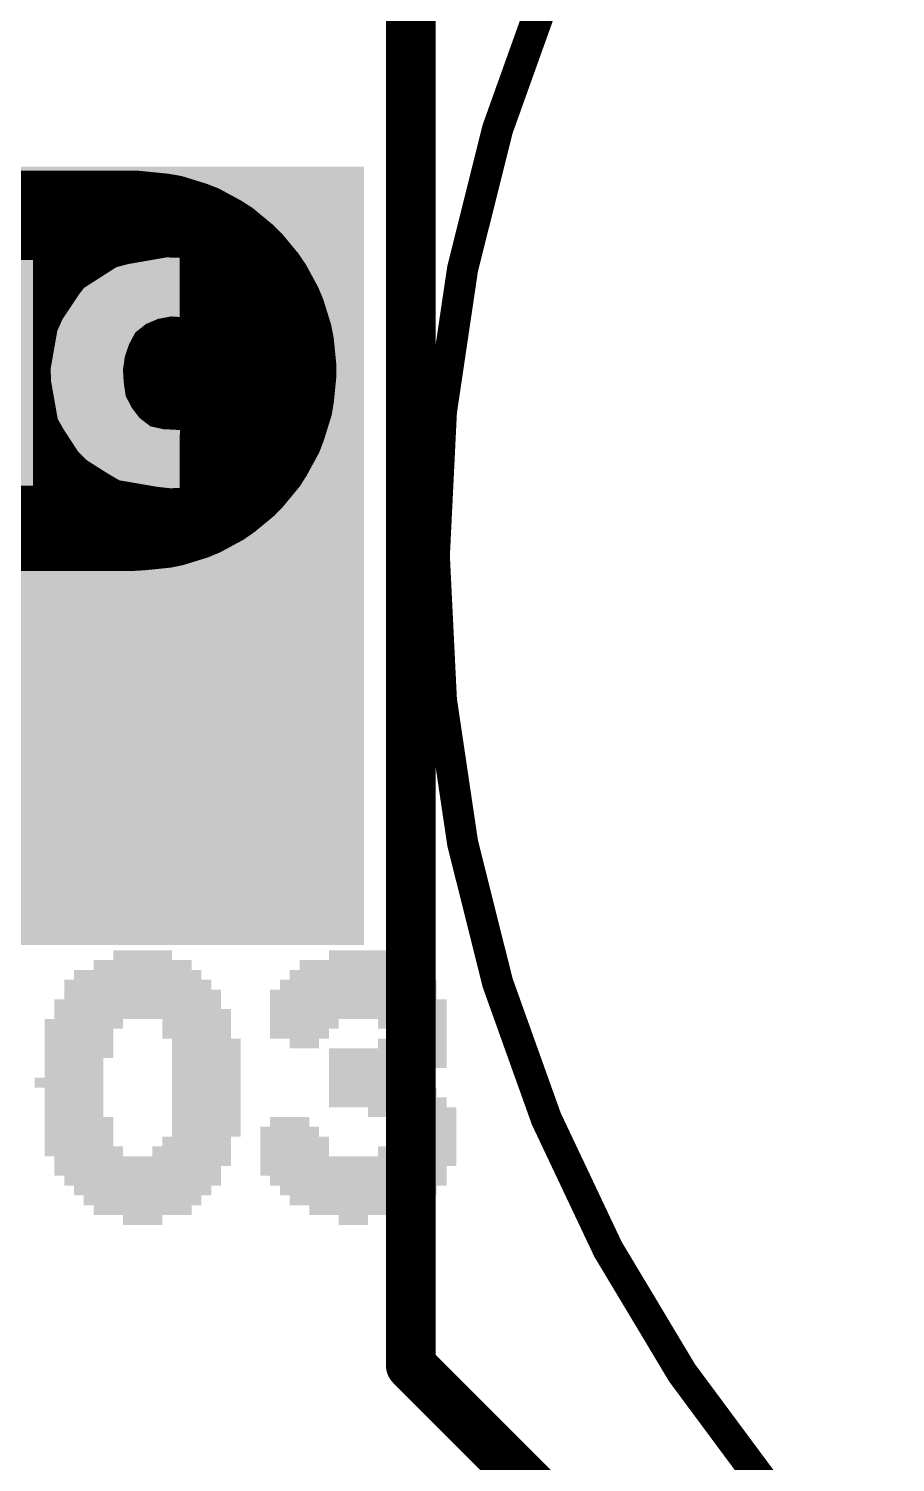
# Model space of a CAD drawing. Extents: x -31.8 to 54.9, y -9.4 to 30.
# Drawn here: x 5.05 to 8.58, y 16.24 to 22.09 of the extents above; entities that cross this region are included whole.
import ezdxf

# ---------------------------------------------------------------- set-up
doc = ezdxf.new("R2010")
doc.units = 0
for name, color, linetype in [('16', 132, 'CONTINUOUS'), ('21', 253, 'CONTINUOUS'), ('22', 253, 'CONTINUOUS'), ('40', 132, 'CONTINUOUS'), ('52', 253, 'CONTINUOUS')]:
    doc.layers.add(name, color=color, linetype=linetype)

# ---------------------------------------------------------------- blocks, each defined once
blk = doc.blocks.new('RECT')
blk.add_solid([(-0.5, -0.5), (0.5, -0.5), (-0.5, 0.5), (0.5, 0.5)])

msp = doc.modelspace()

# ---------------------------------------------------------------- linework, layer by layer
at = {"layer": '21', "const_width": 0.0127}
for points in [[(1.8629, 21.463), (5.73, 21.463)], [(1.9039, 21.4757), (5.6891, 21.4757)], [(1.947, 21.4884), (5.6331, 21.4884)], [(2.073, 21.5011), (5.5199, 21.5011)], [(5.486, 21.5045), (2.1544, 21.5045)], [(5.5101, 21.5021), (5.486, 21.5045)], [(5.6153, 21.4915), (5.5101, 21.5021)], [(5.6672, 21.4825), (5.6153, 21.4915)], [(5.7682, 21.4512), (5.6672, 21.4825)], [(1.7157, 21.3995), (5.8776, 21.3995)], [(1.7391, 21.4122), (5.8542, 21.4122)], [(1.7625, 21.4249), (5.8308, 21.4249)], [(1.7858, 21.4376), (5.8033, 21.4376)], [(1.822, 21.4503), (5.7704, 21.4503)], [(5.8173, 21.4322), (5.7682, 21.4512)], [(5.9103, 21.3818), (5.8173, 21.4322)], [(1.6329, 21.3487), (5.9602, 21.3487)], [(1.6481, 21.3614), (5.942, 21.3614)], [(1.669, 21.3741), (5.9222, 21.3741)], [(1.6924, 21.3868), (5.901, 21.3868)], [(5.9546, 21.3533), (5.9103, 21.3818)], [(6.0362, 21.286), (5.9546, 21.3533)], [(1.5568, 21.2852), (6.037, 21.2852)], [(1.572, 21.2979), (6.0218, 21.2979)], [(1.5872, 21.3106), (6.0064, 21.3106)], [(1.6025, 21.3233), (5.991, 21.3233)], [(1.6177, 21.336), (5.9756, 21.336)], [(6.0738, 21.2492), (6.0362, 21.286)], [(1.5073, 21.2344), (6.0861, 21.2344)], [(1.5176, 21.2471), (6.0756, 21.2471)], [(1.5279, 21.2598), (6.063, 21.2598)], [(1.5415, 21.2725), (6.05, 21.2725)], [(6.1411, 21.1677), (6.0738, 21.2492)], [(1.4558, 21.1709), (6.1385, 21.1709)], [(1.4661, 21.1836), (6.128, 21.1836)], [(1.4764, 21.1963), (6.1175, 21.1963)], [(1.4867, 21.209), (6.107, 21.209)], [(1.497, 21.2217), (6.0966, 21.2217)], [(6.1706, 21.1241), (6.1411, 21.1677)], [(2.1358, 21.1582), (5.5784, 21.1582)], [(4.7766, 21.1531), (5.0664, 21.1531)], [(5.0664, 21.1531), (5.0853, 21.1367)], [(5.2431, 21.0056), (5.0693, 21.1515)], [(5.0693, 21.1515), (5.0693, 20.2295)], [(5.0693, 21.1455), (5.0751, 21.1455)], [(5.0693, 21.1328), (5.0899, 21.1328)], [(5.0693, 21.1201), (5.1051, 21.1201)], [(5.0693, 21.1074), (5.1204, 21.1074)], [(5.0765, 21.1455), (5.5055, 21.1455)], [(5.0853, 21.1367), (5.2423, 21.0056)], [(5.0916, 21.1328), (5.4389, 21.1328)], [(5.1067, 21.1201), (5.3965, 21.1201)], [(5.1219, 21.1074), (5.3766, 21.1074)], [(5.2665, 21.037), (5.4001, 21.1225)], [(5.4001, 21.1225), (5.4505, 21.1359)], [(5.4505, 21.1359), (5.6068, 21.1631)], [(5.6068, 21.1631), (5.6672, 21.161)], [(5.6672, 21.161), (5.668, 21.1158)], [(5.6673, 21.1582), (6.1475, 21.1582)], [(5.6675, 21.1455), (6.1561, 21.1455)], [(5.6677, 21.1328), (6.1647, 21.1328)], [(5.6679, 21.1201), (6.1727, 21.1201)], [(5.668, 21.1158), (5.668, 20.907)], [(5.668, 21.1074), (6.1796, 21.1074)], [(6.221, 21.0311), (6.1706, 21.1241)], [(5.0693, 21.0947), (5.1356, 21.0947)], [(5.0693, 21.082), (5.1508, 21.082)], [(5.0693, 21.0693), (5.166, 21.0693)], [(5.0693, 21.0566), (5.1812, 21.0566)], [(5.137, 21.0947), (5.3567, 21.0947)], [(5.1521, 21.082), (5.3369, 21.082)], [(5.1672, 21.0693), (5.317, 21.0693)], [(5.1823, 21.0566), (5.2972, 21.0566)], [(5.668, 21.0947), (6.1865, 21.0947)], [(5.668, 21.082), (6.1934, 21.082)], [(5.668, 21.0693), (6.2003, 21.0693)], [(5.668, 21.0566), (6.2072, 21.0566)], [(5.0693, 21.0439), (5.1964, 21.0439)], [(5.0693, 21.0312), (5.2116, 21.0312)], [(5.0693, 21.0185), (5.2268, 21.0185)], [(5.0693, 21.0058), (5.2421, 21.0058)], [(5.0693, 20.9931), (5.2348, 20.9931)], [(5.1772, 20.9069), (5.2431, 21.0056)], [(5.1974, 21.0439), (5.2773, 21.0439)], [(5.2126, 21.0312), (5.262, 21.0312)], [(5.2277, 21.0185), (5.2522, 21.0185)], [(5.2423, 21.0056), (5.2665, 21.037)], [(5.2424, 21.0058), (5.2428, 21.0058)], [(5.668, 21.0439), (6.2141, 21.0439)], [(5.668, 21.0312), (6.221, 21.0312)], [(5.668, 21.0185), (6.2263, 21.0185)], [(5.668, 21.0058), (6.2315, 21.0058)], [(5.668, 20.9931), (6.2368, 20.9931)], [(6.2412, 20.9825), (6.221, 21.0311)], [(5.0693, 20.9804), (5.2263, 20.9804)], [(5.0693, 20.9677), (5.2178, 20.9677)], [(5.0693, 20.955), (5.2093, 20.955)], [(5.0693, 20.9423), (5.2008, 20.9423)], [(5.668, 20.9804), (6.2418, 20.9804)], [(5.668, 20.9677), (6.2457, 20.9677)], [(5.668, 20.955), (6.2497, 20.955)], [(5.668, 20.9423), (6.2536, 20.9423)], [(6.2725, 20.8815), (6.2412, 20.9825)], [(5.0693, 20.9296), (5.1924, 20.9296)], [(5.0693, 20.9169), (5.1839, 20.9169)], [(5.0693, 20.9042), (5.176, 20.9042)], [(5.0693, 20.8915), (5.1703, 20.8915)], [(5.0693, 20.8788), (5.1645, 20.8788)], [(5.1559, 20.8596), (5.1772, 20.9069)], [(5.527, 20.8794), (5.4855, 20.8467)], [(5.5263, 20.8788), (6.273, 20.8788)], [(5.5745, 20.8996), (5.527, 20.8794)], [(5.5555, 20.8915), (6.2694, 20.8915)], [(5.6263, 20.9094), (5.5745, 20.8996)], [(5.5989, 20.9042), (6.2655, 20.9042)], [(5.668, 20.907), (5.6263, 20.9094)], [(5.668, 20.9296), (6.2576, 20.9296)], [(5.668, 20.9169), (6.2615, 20.9169)], [(6.2828, 20.8299), (6.2725, 20.8815)], [(5.0693, 20.8661), (5.1588, 20.8661)], [(5.0693, 20.8534), (5.1548, 20.8534)], [(5.0693, 20.8407), (5.1525, 20.8407)], [(5.0693, 20.828), (5.1503, 20.828)], [(5.0693, 20.8153), (5.1481, 20.8153)], [(5.1284, 20.7034), (5.1559, 20.8596)], [(5.4855, 20.8467), (5.4605, 20.8001)], [(5.4687, 20.8153), (6.2842, 20.8153)], [(5.4754, 20.828), (6.283, 20.828)], [(5.4822, 20.8407), (6.2806, 20.8407)], [(5.4939, 20.8534), (6.2781, 20.8534)], [(5.5101, 20.8661), (6.2756, 20.8661)], [(6.2934, 20.7246), (6.2828, 20.8299)], [(5.0693, 20.8026), (5.1458, 20.8026)], [(5.0693, 20.7899), (5.1436, 20.7899)], [(5.0693, 20.7772), (5.1414, 20.7772)], [(5.0693, 20.7645), (5.1391, 20.7645)], [(5.4605, 20.8001), (5.4437, 20.7508)], [(5.4484, 20.7645), (6.2894, 20.7645)], [(5.4527, 20.7772), (6.2881, 20.7772)], [(5.457, 20.7899), (6.2868, 20.7899)], [(5.4619, 20.8026), (6.2855, 20.8026)], [(5.0693, 20.7518), (5.1369, 20.7518)], [(5.0693, 20.7391), (5.1347, 20.7391)], [(5.0693, 20.7264), (5.1325, 20.7264)], [(5.0693, 20.7137), (5.1302, 20.7137)], [(5.0693, 20.701), (5.1285, 20.701)], [(5.1299, 20.6513), (5.1284, 20.7034)], [(5.4437, 20.7508), (5.436, 20.6985)], [(5.436, 20.6985), (5.4392, 20.6462)], [(5.4364, 20.701), (6.2938, 20.701)], [(5.4382, 20.7137), (6.2936, 20.7137)], [(5.4401, 20.7264), (6.2932, 20.7264)], [(5.442, 20.7391), (6.2919, 20.7391)], [(5.444, 20.7518), (6.2906, 20.7518)], [(6.2942, 20.672), (6.2934, 20.7246)], [(5.0693, 20.6883), (5.1288, 20.6883)], [(5.0693, 20.6756), (5.1292, 20.6756)], [(5.0693, 20.6629), (5.1296, 20.6629)], [(5.0693, 20.6502), (5.1301, 20.6502)], [(5.1576, 20.4951), (5.1299, 20.6513)], [(5.4366, 20.6883), (6.294, 20.6883)], [(5.4374, 20.6756), (6.2942, 20.6756)], [(5.4381, 20.6629), (6.2933, 20.6629)], [(5.4389, 20.6502), (6.292, 20.6502)], [(5.4392, 20.6462), (5.4468, 20.5938)], [(6.2836, 20.5668), (6.2942, 20.672)], [(5.0693, 20.6375), (5.1324, 20.6375)], [(5.0693, 20.6248), (5.1346, 20.6248)], [(5.0693, 20.6121), (5.1369, 20.6121)], [(5.0693, 20.5994), (5.1391, 20.5994)], [(5.0693, 20.5867), (5.1414, 20.5867)], [(5.4404, 20.6375), (6.2908, 20.6375)], [(5.4423, 20.6248), (6.2895, 20.6248)], [(5.4441, 20.6121), (6.2882, 20.6121)], [(5.446, 20.5994), (6.2869, 20.5994)], [(5.4468, 20.5938), (5.4706, 20.5468)], [(5.4504, 20.5867), (6.2856, 20.5867)], [(5.0693, 20.574), (5.1436, 20.574)], [(5.0693, 20.5613), (5.1459, 20.5613)], [(5.0693, 20.5486), (5.1481, 20.5486)], [(5.0693, 20.5359), (5.1504, 20.5359)], [(5.0693, 20.5232), (5.1526, 20.5232)], [(5.4569, 20.574), (6.2844, 20.574)], [(5.4633, 20.5613), (6.2827, 20.5613)], [(5.4697, 20.5486), (6.2806, 20.5486)], [(5.4706, 20.5468), (5.5023, 20.5059)], [(5.4791, 20.5359), (6.2785, 20.5359)], [(5.4889, 20.5232), (6.2764, 20.5232)], [(6.2751, 20.5148), (6.2836, 20.5668)], [(5.0693, 20.5105), (5.1549, 20.5105)], [(5.0693, 20.4978), (5.1572, 20.4978)], [(5.0693, 20.4851), (5.1633, 20.4851)], [(5.0693, 20.4724), (5.1706, 20.4724)], [(5.1836, 20.4496), (5.1576, 20.4951)], [(5.4988, 20.5105), (6.2737, 20.5105)], [(5.5023, 20.5059), (5.5441, 20.4735)], [(5.5127, 20.4978), (6.2698, 20.4978)], [(5.5291, 20.4851), (6.2658, 20.4851)], [(5.5441, 20.4735), (5.5957, 20.4622)], [(5.5489, 20.4724), (6.2619, 20.4724)], [(6.2437, 20.4138), (6.2751, 20.5148)], [(5.0693, 20.4597), (5.1778, 20.4597)], [(5.0693, 20.447), (5.1853, 20.447)], [(5.0693, 20.4343), (5.1936, 20.4343)], [(5.0693, 20.4216), (5.2019, 20.4216)], [(5.0693, 20.4089), (5.2102, 20.4089)], [(5.2414, 20.3611), (5.1836, 20.4496)], [(5.5957, 20.4622), (5.6683, 20.4586)], [(5.646, 20.4597), (6.258, 20.4597)], [(5.6683, 20.4586), (5.668, 20.4289)], [(5.668, 20.4343), (6.2501, 20.4343)], [(5.668, 20.4289), (5.668, 20.2097)], [(5.668, 20.4216), (6.2461, 20.4216)], [(5.668, 20.4089), (6.2419, 20.4089)], [(5.6682, 20.447), (6.254, 20.447)], [(6.2251, 20.3645), (6.2437, 20.4138)], [(5.0693, 20.3962), (5.2185, 20.3962)], [(5.0693, 20.3835), (5.2268, 20.3835)], [(5.0693, 20.3708), (5.235, 20.3708)], [(5.0693, 20.3581), (5.2444, 20.3581)], [(5.2778, 20.3244), (5.2414, 20.3611)], [(5.668, 20.3962), (6.2371, 20.3962)], [(5.668, 20.3835), (6.2323, 20.3835)], [(5.668, 20.3708), (6.2275, 20.3708)], [(5.668, 20.3581), (6.2217, 20.3581)], [(6.1747, 20.2716), (6.2251, 20.3645)], [(5.0693, 20.3454), (5.257, 20.3454)], [(5.0693, 20.3327), (5.2696, 20.3327)], [(5.0693, 20.32), (5.2849, 20.32)], [(5.0693, 20.3073), (5.3049, 20.3073)], [(5.0693, 20.2946), (5.325, 20.2946)], [(5.3672, 20.2679), (5.2778, 20.3244)], [(5.668, 20.3454), (6.2148, 20.3454)], [(5.668, 20.3327), (6.2079, 20.3327)], [(5.668, 20.32), (6.201, 20.32)], [(5.668, 20.3073), (6.1941, 20.3073)], [(5.668, 20.2946), (6.1872, 20.2946)], [(5.0693, 20.2295), (5.0679, 20.2186)], [(5.0693, 20.2819), (5.3451, 20.2819)], [(5.0693, 20.2692), (5.3652, 20.2692)], [(5.0693, 20.2565), (5.3866, 20.2565)], [(5.0693, 20.2438), (5.4083, 20.2438)], [(5.0693, 20.2311), (5.4718, 20.2311)], [(5.4126, 20.2413), (5.3672, 20.2679)], [(5.5689, 20.2144), (5.4126, 20.2413)], [(5.668, 20.2819), (6.1803, 20.2819)], [(5.668, 20.2692), (6.1732, 20.2692)], [(5.668, 20.2565), (6.1652, 20.2565)], [(5.668, 20.2438), (6.1572, 20.2438)], [(5.668, 20.2311), (6.1492, 20.2311)], [(6.1466, 20.227), (6.1747, 20.2716)], [(2.665, 20.2184), (5.5455, 20.2184)], [(2.665, 20.2057), (6.129, 20.2057)], [(2.665, 20.193), (6.1185, 20.193)], [(2.665, 20.1803), (6.108, 20.1803)], [(5.0679, 20.2186), (4.7629, 20.2186)], [(5.6212, 20.2086), (5.5689, 20.2144)], [(5.668, 20.2097), (5.6212, 20.2086)], [(5.668, 20.2184), (6.1395, 20.2184)], [(6.0793, 20.1455), (6.1466, 20.227)], [(2.665, 20.1676), (6.0976, 20.1676)], [(2.665, 20.1549), (6.0871, 20.1549)], [(2.665, 20.1422), (6.0762, 20.1422)], [(2.665, 20.1295), (6.0639, 20.1295)], [(2.665, 20.1168), (6.0517, 20.1168)], [(6.0428, 20.1075), (6.0793, 20.1455)], [(2.665, 20.1041), (6.0387, 20.1041)], [(2.665, 20.0914), (6.0233, 20.0914)], [(2.665, 20.0787), (6.0079, 20.0787)], [(2.665, 20.066), (5.9925, 20.066)], [(5.9612, 20.0402), (6.0428, 20.1075)], [(2.665, 20.0533), (5.9771, 20.0533)], [(2.665, 20.0406), (5.9617, 20.0406)], [(2.665, 20.0279), (5.9433, 20.0279)], [(2.665, 20.0152), (5.9248, 20.0152)], [(2.665, 20.0025), (5.9033, 20.0025)], [(5.8249, 19.96), (5.9178, 20.0104)], [(5.9178, 20.0104), (5.9612, 20.0402)], [(2.665, 19.9898), (5.8799, 19.9898)], [(2.665, 19.9771), (5.8565, 19.9771)], [(2.665, 19.9644), (5.8331, 19.9644)], [(2.665, 19.9517), (5.8053, 19.9517)], [(2.665, 19.939), (5.7749, 19.939)], [(5.6754, 19.9081), (5.7764, 19.9395)], [(5.7764, 19.9395), (5.8249, 19.96)], [(2.665, 19.9263), (5.734, 19.9263)], [(2.665, 19.9136), (5.6931, 19.9136)], [(2.665, 19.9009), (5.6405, 19.9009)], [(2.665, 19.8882), (5.5321, 19.8882)], [(2.7161, 19.8835), (5.4659, 19.8835)], [(5.4659, 19.8835), (5.5186, 19.8868)], [(5.5186, 19.8868), (5.6239, 19.8974)], [(5.6239, 19.8974), (5.6754, 19.9081)]]:
    msp.add_lwpolyline(points, dxfattribs=at)
at = {"layer": '21', "const_width": 0.0064}
for points in [[(5.4863, 21.5077, 1), (5.4856, 21.5014)], [(5.486, 21.5014, 1), (5.486, 21.5077)], [(5.5104, 21.5053, 1), (5.5098, 21.4989)], [(5.5098, 21.4989, 1), (5.5104, 21.5053)], [(5.5199, 21.4979, 1), (5.5199, 21.5043)], [(5.6158, 21.4946, 1), (5.6148, 21.4884)], [(5.615, 21.4883, 1), (5.6156, 21.4946)], [(5.6331, 21.4852, 1), (5.6331, 21.4916)], [(5.6681, 21.4855, 1), (5.6662, 21.4795)], [(5.6666, 21.4794, 1), (5.6677, 21.4856)], [(5.6891, 21.4725, 1), (5.6891, 21.4789)], [(5.73, 21.4598, 1), (5.73, 21.4662)], [(5.7693, 21.4541, 1), (5.767, 21.4482)], [(5.7672, 21.4481, 1), (5.7691, 21.4542)], [(5.7704, 21.4471, 1), (5.7704, 21.4535)], [(5.8033, 21.4344, 1), (5.8033, 21.4408)], [(5.8188, 21.435, 1), (5.8158, 21.4294)], [(5.8162, 21.4293, 1), (5.8184, 21.4352)], [(5.8308, 21.4217, 1), (5.8308, 21.4281)], [(5.8542, 21.409, 1), (5.8542, 21.4154)], [(5.8776, 21.3963, 1), (5.8776, 21.4027)], [(5.901, 21.3836, 1), (5.901, 21.39)], [(5.912, 21.3844, 1), (5.9085, 21.3791)], [(5.9087, 21.379, 1), (5.9118, 21.3846)], [(5.9222, 21.3709, 1), (5.9222, 21.3773)], [(5.942, 21.3582, 1), (5.942, 21.3646)], [(5.9566, 21.3558, 1), (5.9526, 21.3509)], [(5.9529, 21.3507, 1), (5.9563, 21.356)], [(5.9602, 21.3455, 1), (5.9602, 21.3519)], [(5.9756, 21.3328, 1), (5.9756, 21.3392)], [(5.991, 21.3201, 1), (5.991, 21.3265)], [(6.0064, 21.3074, 1), (6.0064, 21.3138)], [(6.0218, 21.2947, 1), (6.0218, 21.3011)], [(6.0384, 21.2883, 1), (6.0339, 21.2838)], [(6.0341, 21.2836, 1), (6.0382, 21.2885)], [(6.037, 21.282, 1), (6.037, 21.2884)], [(6.05, 21.2693, 1), (6.05, 21.2757)], [(6.063, 21.2566, 1), (6.063, 21.263)], [(6.0763, 21.2513, 1), (6.0714, 21.2472)], [(6.0716, 21.247, 1), (6.076, 21.2515)], [(6.0756, 21.2439, 1), (6.0756, 21.2503)], [(6.0861, 21.2312, 1), (6.0861, 21.2376)], [(6.0966, 21.2185, 1), (6.0966, 21.2249)], [(6.107, 21.2058, 1), (6.107, 21.2122)], [(6.1175, 21.1931, 1), (6.1175, 21.1995)], [(6.128, 21.1804, 1), (6.128, 21.1868)], [(6.1438, 21.1694, 1), (6.1385, 21.1659)], [(6.1385, 21.1677, 1), (6.1385, 21.1741)], [(6.1387, 21.1657, 1), (6.1436, 21.1697)], [(5.0685, 21.1555, 1), (5.0643, 21.1507)], [(5.0713, 21.154, 1), (5.0673, 21.1491)], [(5.0725, 21.1515, 1), (5.0661, 21.1515)], [(5.0693, 21.1487, 1), (5.0693, 21.1423)], [(5.0693, 21.136, 1), (5.0693, 21.1296)], [(5.0693, 21.1233, 1), (5.0693, 21.1169)], [(5.0693, 21.1106, 1), (5.0693, 21.1042)], [(5.0664, 21.1499, 1), (5.0664, 21.1563)], [(5.0765, 21.1487, 1), (5.0765, 21.1423)], [(5.0751, 21.1423, 1), (5.0751, 21.1487)], [(5.0873, 21.1391, 1), (5.0832, 21.1342)], [(5.0832, 21.1343, 1), (5.0874, 21.1391)], [(5.0916, 21.136, 1), (5.0916, 21.1296)], [(5.0899, 21.1296, 1), (5.0899, 21.136)], [(5.1067, 21.1233, 1), (5.1067, 21.1169)], [(5.1051, 21.1169, 1), (5.1051, 21.1233)], [(5.1219, 21.1106, 1), (5.1219, 21.1042)], [(5.1204, 21.1042, 1), (5.1204, 21.1106)], [(5.3766, 21.1042, 1), (5.3766, 21.1106)], [(5.3965, 21.1169, 1), (5.3965, 21.1233)], [(5.3993, 21.1255, 1), (5.401, 21.1194)], [(5.4018, 21.1198, 1), (5.3984, 21.1251)], [(5.4389, 21.1296, 1), (5.4389, 21.136)], [(5.45, 21.139, 1), (5.4511, 21.1328)], [(5.4513, 21.1329, 1), (5.4497, 21.139)], [(5.5055, 21.1423, 1), (5.5055, 21.1487)], [(5.5784, 21.155, 1), (5.5784, 21.1614)], [(5.6069, 21.1663, 1), (5.6067, 21.16)], [(5.6074, 21.16, 1), (5.6063, 21.1663)], [(5.6704, 21.161, 1), (5.6641, 21.1609)], [(5.6673, 21.1614, 1), (5.6673, 21.155)], [(5.6675, 21.1487, 1), (5.6675, 21.1423)], [(5.6677, 21.136, 1), (5.6677, 21.1296)], [(5.6679, 21.1233, 1), (5.6679, 21.1169)], [(5.6711, 21.1158, 1), (5.6648, 21.1158)], [(5.6648, 21.1158, 1), (5.6711, 21.1159)], [(5.668, 21.1106, 1), (5.668, 21.1042)], [(5.6671, 21.1578, 1), (5.6673, 21.1641)], [(6.1475, 21.155, 1), (6.1475, 21.1614)], [(6.1561, 21.1423, 1), (6.1561, 21.1487)], [(6.1647, 21.1296, 1), (6.1647, 21.136)], [(6.1734, 21.1256, 1), (6.1678, 21.1225)], [(6.168, 21.1223, 1), (6.1732, 21.1258)], [(6.1727, 21.1169, 1), (6.1727, 21.1233)], [(6.1796, 21.1042, 1), (6.1796, 21.1106)], [(5.0693, 21.0979, 1), (5.0693, 21.0915)], [(5.0693, 21.0852, 1), (5.0693, 21.0788)], [(5.0693, 21.0725, 1), (5.0693, 21.0661)], [(5.0693, 21.0598, 1), (5.0693, 21.0534)], [(5.137, 21.0979, 1), (5.137, 21.0915)], [(5.1356, 21.0915, 1), (5.1356, 21.0979)], [(5.1521, 21.0852, 1), (5.1521, 21.0788)], [(5.1508, 21.0788, 1), (5.1508, 21.0852)], [(5.1672, 21.0725, 1), (5.1672, 21.0661)], [(5.166, 21.0661, 1), (5.166, 21.0725)], [(5.1823, 21.0598, 1), (5.1823, 21.0534)], [(5.1812, 21.0534, 1), (5.1812, 21.0598)], [(5.2972, 21.0534, 1), (5.2972, 21.0598)], [(5.317, 21.0661, 1), (5.317, 21.0725)], [(5.3369, 21.0788, 1), (5.3369, 21.0852)], [(5.3567, 21.0915, 1), (5.3567, 21.0979)], [(5.668, 21.0979, 1), (5.668, 21.0915)], [(5.668, 21.0852, 1), (5.668, 21.0788)], [(5.668, 21.0725, 1), (5.668, 21.0661)], [(5.668, 21.0598, 1), (5.668, 21.0534)], [(6.1865, 21.0915, 1), (6.1865, 21.0979)], [(6.1934, 21.0788, 1), (6.1934, 21.0852)], [(6.2003, 21.0661, 1), (6.2003, 21.0725)], [(6.2072, 21.0534, 1), (6.2072, 21.0598)], [(5.0693, 21.0471, 1), (5.0693, 21.0407)], [(5.0693, 21.0344, 1), (5.0693, 21.028)], [(5.0693, 21.0217, 1), (5.0693, 21.0153)], [(5.0693, 21.009, 1), (5.0693, 21.0026)], [(5.0693, 20.9963, 1), (5.0693, 20.9899)], [(5.1974, 21.0471, 1), (5.1974, 21.0407)], [(5.1964, 21.0407, 1), (5.1964, 21.0471)], [(5.2126, 21.0344, 1), (5.2126, 21.028)], [(5.2116, 21.028, 1), (5.2116, 21.0344)], [(5.2277, 21.0217, 1), (5.2277, 21.0153)], [(5.2268, 21.0153, 1), (5.2268, 21.0217)], [(5.2348, 20.9899, 1), (5.2348, 20.9963)], [(5.2398, 21.0076, 1), (5.2448, 21.0037)], [(5.2424, 21.009, 1), (5.2424, 21.0026)], [(5.2402, 21.0032, 1), (5.2443, 21.0081)], [(5.2457, 21.0038, 1), (5.2404, 21.0073)], [(5.241, 21.0031, 1), (5.2451, 21.008)], [(5.2421, 21.0026, 1), (5.2421, 21.009)], [(5.2428, 21.0026, 1), (5.2428, 21.009)], [(5.2522, 21.0153, 1), (5.2522, 21.0217)], [(5.262, 21.028, 1), (5.262, 21.0344)], [(5.2648, 21.0396, 1), (5.2682, 21.0343)], [(5.269, 21.035, 1), (5.264, 21.0389)], [(5.2773, 21.0407, 1), (5.2773, 21.0471)], [(5.668, 21.0471, 1), (5.668, 21.0407)], [(5.668, 21.0344, 1), (5.668, 21.028)], [(5.668, 21.0217, 1), (5.668, 21.0153)], [(5.668, 21.009, 1), (5.668, 21.0026)], [(5.668, 20.9963, 1), (5.668, 20.9899)], [(6.2141, 21.0407, 1), (6.2141, 21.0471)], [(6.224, 21.0323, 1), (6.2181, 21.0299)], [(6.2183, 21.0296, 1), (6.2238, 21.0326)], [(6.221, 21.028, 1), (6.221, 21.0344)], [(6.2263, 21.0153, 1), (6.2263, 21.0217)], [(6.2315, 21.0026, 1), (6.2315, 21.009)], [(6.2368, 20.9899, 1), (6.2368, 20.9963)], [(5.0693, 20.9836, 1), (5.0693, 20.9772)], [(5.0693, 20.9709, 1), (5.0693, 20.9645)], [(5.0693, 20.9582, 1), (5.0693, 20.9518)], [(5.0693, 20.9455, 1), (5.0693, 20.9391)], [(5.2008, 20.9391, 1), (5.2008, 20.9455)], [(5.2093, 20.9518, 1), (5.2093, 20.9582)], [(5.2178, 20.9645, 1), (5.2178, 20.9709)], [(5.2263, 20.9772, 1), (5.2263, 20.9836)], [(5.668, 20.9836, 1), (5.668, 20.9772)], [(5.668, 20.9709, 1), (5.668, 20.9645)], [(5.668, 20.9582, 1), (5.668, 20.9518)], [(5.668, 20.9455, 1), (5.668, 20.9391)], [(6.2442, 20.9834, 1), (6.2381, 20.9815)], [(6.2382, 20.9813, 1), (6.2441, 20.9837)], [(6.2418, 20.9772, 1), (6.2418, 20.9836)], [(6.2457, 20.9645, 1), (6.2457, 20.9709)], [(6.2497, 20.9518, 1), (6.2497, 20.9582)], [(6.2536, 20.9391, 1), (6.2536, 20.9455)], [(5.0693, 20.9328, 1), (5.0693, 20.9264)], [(5.0693, 20.9201, 1), (5.0693, 20.9137)], [(5.0693, 20.9074, 1), (5.0693, 20.901)], [(5.0693, 20.8947, 1), (5.0693, 20.8883)], [(5.0693, 20.882, 1), (5.0693, 20.8756)], [(5.1645, 20.8756, 1), (5.1645, 20.882)], [(5.1703, 20.8883, 1), (5.1703, 20.8947)], [(5.1746, 20.9087, 1), (5.1799, 20.9051)], [(5.1801, 20.9056, 1), (5.1743, 20.9082)], [(5.176, 20.901, 1), (5.176, 20.9074)], [(5.1839, 20.9137, 1), (5.1839, 20.9201)], [(5.1924, 20.9264, 1), (5.1924, 20.9328)], [(5.5263, 20.882, 1), (5.5263, 20.8756)], [(5.5258, 20.8823, 1), (5.5283, 20.8765)], [(5.529, 20.8769, 1), (5.5251, 20.8819)], [(5.5555, 20.8947, 1), (5.5555, 20.8883)], [(5.5739, 20.9027, 1), (5.5751, 20.8965)], [(5.5757, 20.8967, 1), (5.5732, 20.9025)], [(5.5989, 20.9074, 1), (5.5989, 20.901)], [(5.6265, 20.9125, 1), (5.6261, 20.9062)], [(5.6269, 20.9062, 1), (5.6257, 20.9125)], [(5.668, 20.9328, 1), (5.668, 20.9264)], [(5.668, 20.9201, 1), (5.668, 20.9137)], [(5.6648, 20.907, 1), (5.6711, 20.907)], [(5.6678, 20.9038, 1), (5.6681, 20.9102)], [(6.2576, 20.9264, 1), (6.2576, 20.9328)], [(6.2615, 20.9137, 1), (6.2615, 20.9201)], [(6.2655, 20.901, 1), (6.2655, 20.9074)], [(6.2756, 20.8821, 1), (6.2694, 20.8808)], [(6.2694, 20.8883, 1), (6.2694, 20.8947)], [(6.2695, 20.8805, 1), (6.2755, 20.8824)], [(6.273, 20.8756, 1), (6.273, 20.882)], [(5.0693, 20.8693, 1), (5.0693, 20.8629)], [(5.0693, 20.8566, 1), (5.0693, 20.8502)], [(5.0693, 20.8439, 1), (5.0693, 20.8375)], [(5.0693, 20.8312, 1), (5.0693, 20.8248)], [(5.0693, 20.8185, 1), (5.0693, 20.8121)], [(5.1481, 20.8121, 1), (5.1481, 20.8185)], [(5.1503, 20.8248, 1), (5.1503, 20.8312)], [(5.1525, 20.8375, 1), (5.1525, 20.8439)], [(5.159, 20.8591, 1), (5.1527, 20.8602)], [(5.153, 20.8609, 1), (5.1588, 20.8583)], [(5.1548, 20.8502, 1), (5.1548, 20.8566)], [(5.1588, 20.8629, 1), (5.1588, 20.8693)], [(5.4687, 20.8185, 1), (5.4687, 20.8121)], [(5.4754, 20.8312, 1), (5.4754, 20.8248)], [(5.4822, 20.8439, 1), (5.4822, 20.8375)], [(5.4835, 20.8492, 1), (5.4874, 20.8442)], [(5.4883, 20.8452, 1), (5.4827, 20.8482)], [(5.4939, 20.8566, 1), (5.4939, 20.8502)], [(5.5101, 20.8693, 1), (5.5101, 20.8629)], [(6.2756, 20.8629, 1), (6.2756, 20.8693)], [(6.2781, 20.8502, 1), (6.2781, 20.8566)], [(6.2859, 20.8302, 1), (6.2796, 20.8295)], [(6.2796, 20.8292, 1), (6.2859, 20.8305)], [(6.2806, 20.8375, 1), (6.2806, 20.8439)], [(6.283, 20.8248, 1), (6.283, 20.8312)], [(6.2842, 20.8121, 1), (6.2842, 20.8185)], [(5.0693, 20.8058, 1), (5.0693, 20.7994)], [(5.0693, 20.7931, 1), (5.0693, 20.7867)], [(5.0693, 20.7804, 1), (5.0693, 20.774)], [(5.0693, 20.7677, 1), (5.0693, 20.7613)], [(5.1391, 20.7613, 1), (5.1391, 20.7677)], [(5.1414, 20.774, 1), (5.1414, 20.7804)], [(5.1436, 20.7867, 1), (5.1436, 20.7931)], [(5.1458, 20.7994, 1), (5.1458, 20.8058)], [(5.4484, 20.7677, 1), (5.4484, 20.7613)], [(5.4527, 20.7804, 1), (5.4527, 20.774)], [(5.457, 20.7931, 1), (5.457, 20.7867)], [(5.4577, 20.8016, 1), (5.4633, 20.7986)], [(5.4635, 20.7991, 1), (5.4575, 20.8011)], [(5.4619, 20.8058, 1), (5.4619, 20.7994)], [(6.2855, 20.7994, 1), (6.2855, 20.8058)], [(6.2868, 20.7867, 1), (6.2868, 20.7931)], [(6.2881, 20.774, 1), (6.2881, 20.7804)], [(6.2894, 20.7613, 1), (6.2894, 20.7677)], [(5.0693, 20.755, 1), (5.0693, 20.7486)], [(5.0693, 20.7423, 1), (5.0693, 20.7359)], [(5.0693, 20.7296, 1), (5.0693, 20.7232)], [(5.0693, 20.7169, 1), (5.0693, 20.7105)], [(5.0693, 20.7042, 1), (5.0693, 20.6978)], [(5.1316, 20.7035, 1), (5.1252, 20.7033)], [(5.1253, 20.7039, 1), (5.1315, 20.7028)], [(5.1285, 20.6978, 1), (5.1285, 20.7042)], [(5.1302, 20.7105, 1), (5.1302, 20.7169)], [(5.1325, 20.7232, 1), (5.1325, 20.7296)], [(5.1347, 20.7359, 1), (5.1347, 20.7423)], [(5.1369, 20.7486, 1), (5.1369, 20.755)], [(5.4391, 20.6987, 1), (5.4328, 20.6983)], [(5.4364, 20.7042, 1), (5.4364, 20.6978)], [(5.4382, 20.7169, 1), (5.4382, 20.7105)], [(5.4401, 20.7296, 1), (5.4401, 20.7232)], [(5.442, 20.7423, 1), (5.442, 20.7359)], [(5.4407, 20.7518, 1), (5.4467, 20.7498)], [(5.4468, 20.7503, 1), (5.4406, 20.7513)], [(5.444, 20.755, 1), (5.444, 20.7486)], [(6.2965, 20.7247, 1), (6.2902, 20.7246)], [(6.2902, 20.7243, 1), (6.2965, 20.7249)], [(6.2906, 20.7486, 1), (6.2906, 20.755)], [(6.2919, 20.7359, 1), (6.2919, 20.7423)], [(6.2932, 20.7232, 1), (6.2932, 20.7296)], [(6.2936, 20.7105, 1), (6.2936, 20.7169)], [(6.2938, 20.6978, 1), (6.2938, 20.7042)], [(5.0693, 20.6915, 1), (5.0693, 20.6851)], [(5.0693, 20.6788, 1), (5.0693, 20.6724)], [(5.0693, 20.6661, 1), (5.0693, 20.6597)], [(5.0693, 20.6534, 1), (5.0693, 20.647)], [(5.1267, 20.6512, 1), (5.1331, 20.6514)], [(5.133, 20.6518, 1), (5.1268, 20.6507)], [(5.1288, 20.6851, 1), (5.1288, 20.6915)], [(5.1292, 20.6724, 1), (5.1292, 20.6788)], [(5.1296, 20.6597, 1), (5.1296, 20.6661)], [(5.1301, 20.647, 1), (5.1301, 20.6534)], [(5.4328, 20.6989, 1), (5.4391, 20.698)], [(5.4366, 20.6915, 1), (5.4366, 20.6851)], [(5.4374, 20.6788, 1), (5.4374, 20.6724)], [(5.4381, 20.6661, 1), (5.4381, 20.6597)], [(5.4389, 20.6534, 1), (5.4389, 20.647)], [(5.4423, 20.6466, 1), (5.436, 20.6457)], [(5.436, 20.646, 1), (5.4423, 20.6463)], [(6.2974, 20.6717, 1), (6.2911, 20.6723)], [(6.2911, 20.672, 1), (6.2974, 20.6721)], [(6.292, 20.647, 1), (6.292, 20.6534)], [(6.2933, 20.6597, 1), (6.2933, 20.6661)], [(6.294, 20.6851, 1), (6.294, 20.6915)], [(6.2942, 20.6724, 1), (6.2942, 20.6788)], [(5.0693, 20.6407, 1), (5.0693, 20.6343)], [(5.0693, 20.628, 1), (5.0693, 20.6216)], [(5.0693, 20.6153, 1), (5.0693, 20.6089)], [(5.0693, 20.6026, 1), (5.0693, 20.5962)], [(5.0693, 20.5899, 1), (5.0693, 20.5835)], [(5.1324, 20.6343, 1), (5.1324, 20.6407)], [(5.1346, 20.6216, 1), (5.1346, 20.628)], [(5.1369, 20.6089, 1), (5.1369, 20.6153)], [(5.1391, 20.5962, 1), (5.1391, 20.6026)], [(5.1414, 20.5835, 1), (5.1414, 20.5899)], [(5.4404, 20.6407, 1), (5.4404, 20.6343)], [(5.4423, 20.628, 1), (5.4423, 20.6216)], [(5.4441, 20.6153, 1), (5.4441, 20.6089)], [(5.446, 20.6026, 1), (5.446, 20.5962)], [(5.4497, 20.5953, 1), (5.444, 20.5924)], [(5.4437, 20.5934, 1), (5.45, 20.5943)], [(5.4504, 20.5899, 1), (5.4504, 20.5835)], [(6.2856, 20.5835, 1), (6.2856, 20.5899)], [(6.2869, 20.5962, 1), (6.2869, 20.6026)], [(6.2882, 20.6089, 1), (6.2882, 20.6153)], [(6.2895, 20.6216, 1), (6.2895, 20.628)], [(6.2908, 20.6343, 1), (6.2908, 20.6407)], [(5.0693, 20.5772, 1), (5.0693, 20.5708)], [(5.0693, 20.5645, 1), (5.0693, 20.5581)], [(5.0693, 20.5518, 1), (5.0693, 20.5454)], [(5.0693, 20.5391, 1), (5.0693, 20.5327)], [(5.0693, 20.5264, 1), (5.0693, 20.52)], [(5.1436, 20.5708, 1), (5.1436, 20.5772)], [(5.1459, 20.5581, 1), (5.1459, 20.5645)], [(5.1481, 20.5454, 1), (5.1481, 20.5518)], [(5.1504, 20.5327, 1), (5.1504, 20.5391)], [(5.1526, 20.52, 1), (5.1526, 20.5264)], [(5.4569, 20.5772, 1), (5.4569, 20.5708)], [(5.4633, 20.5645, 1), (5.4633, 20.5581)], [(5.4697, 20.5518, 1), (5.4697, 20.5454)], [(5.4731, 20.5488, 1), (5.4681, 20.5449)], [(5.4678, 20.5454, 1), (5.4734, 20.5483)], [(5.4791, 20.5391, 1), (5.4791, 20.5327)], [(5.4889, 20.5264, 1), (5.4889, 20.52)], [(6.2764, 20.52, 1), (6.2764, 20.5264)], [(6.2785, 20.5327, 1), (6.2785, 20.5391)], [(6.2868, 20.5663, 1), (6.2805, 20.5673)], [(6.2805, 20.5671, 1), (6.2868, 20.5665)], [(6.2806, 20.5454, 1), (6.2806, 20.5518)], [(6.2827, 20.5581, 1), (6.2827, 20.5645)], [(6.2844, 20.5708, 1), (6.2844, 20.5772)], [(5.0693, 20.5137, 1), (5.0693, 20.5073)], [(5.0693, 20.501, 1), (5.0693, 20.4946)], [(5.0693, 20.4883, 1), (5.0693, 20.4819)], [(5.0693, 20.4756, 1), (5.0693, 20.4692)], [(5.1604, 20.4967, 1), (5.1549, 20.4935)], [(5.1545, 20.4945, 1), (5.1608, 20.4956)], [(5.1549, 20.5073, 1), (5.1549, 20.5137)], [(5.1572, 20.4946, 1), (5.1572, 20.501)], [(5.1633, 20.4819, 1), (5.1633, 20.4883)], [(5.1706, 20.4692, 1), (5.1706, 20.4756)], [(5.4988, 20.5137, 1), (5.4988, 20.5073)], [(5.5043, 20.5084, 1), (5.5004, 20.5034)], [(5.4998, 20.504, 1), (5.5048, 20.5078)], [(5.5127, 20.501, 1), (5.5127, 20.4946)], [(5.5291, 20.4883, 1), (5.5291, 20.4819)], [(5.5448, 20.4766, 1), (5.5434, 20.4704)], [(5.5421, 20.4709, 1), (5.546, 20.476)], [(5.5489, 20.4756, 1), (5.5489, 20.4692)], [(6.2619, 20.4692, 1), (6.2619, 20.4756)], [(6.2658, 20.4819, 1), (6.2658, 20.4883)], [(6.2698, 20.4946, 1), (6.2698, 20.501)], [(6.2719, 20.5153, 1), (6.2782, 20.5143)], [(6.2781, 20.5139, 1), (6.272, 20.5158)], [(6.2737, 20.5073, 1), (6.2737, 20.5137)], [(5.0693, 20.4629, 1), (5.0693, 20.4565)], [(5.0693, 20.4502, 1), (5.0693, 20.4438)], [(5.0693, 20.4375, 1), (5.0693, 20.4311)], [(5.0693, 20.4248, 1), (5.0693, 20.4184)], [(5.0693, 20.4121, 1), (5.0693, 20.4057)], [(5.1778, 20.4565, 1), (5.1778, 20.4629)], [(5.1863, 20.4514, 1), (5.1809, 20.4479)], [(5.1808, 20.4481, 1), (5.1864, 20.4512)], [(5.1853, 20.4438, 1), (5.1853, 20.4502)], [(5.1936, 20.4311, 1), (5.1936, 20.4375)], [(5.2019, 20.4184, 1), (5.2019, 20.4248)], [(5.2102, 20.4057, 1), (5.2102, 20.4121)], [(5.5959, 20.4654, 1), (5.5955, 20.459)], [(5.595, 20.4591, 1), (5.5964, 20.4653)], [(5.646, 20.4629, 1), (5.646, 20.4565)], [(5.668, 20.4375, 1), (5.668, 20.4311)], [(5.6711, 20.4289, 1), (5.6648, 20.4289)], [(5.6648, 20.4289, 1), (5.6711, 20.4288)], [(5.668, 20.4248, 1), (5.668, 20.4184)], [(5.668, 20.4121, 1), (5.668, 20.4057)], [(5.6682, 20.4502, 1), (5.6682, 20.4438)], [(5.6715, 20.4586, 1), (5.6651, 20.4586)], [(5.6681, 20.4554, 1), (5.6684, 20.4618)], [(6.2407, 20.4148, 1), (6.2467, 20.4129)], [(6.2467, 20.4127, 1), (6.2407, 20.4149)], [(6.2419, 20.4057, 1), (6.2419, 20.4121)], [(6.2461, 20.4184, 1), (6.2461, 20.4248)], [(6.2501, 20.4311, 1), (6.2501, 20.4375)], [(6.254, 20.4438, 1), (6.254, 20.4502)], [(6.258, 20.4565, 1), (6.258, 20.4629)], [(5.0693, 20.3994, 1), (5.0693, 20.393)], [(5.0693, 20.3867, 1), (5.0693, 20.3803)], [(5.0693, 20.374, 1), (5.0693, 20.3676)], [(5.0693, 20.3613, 1), (5.0693, 20.3549)], [(5.2185, 20.393, 1), (5.2185, 20.3994)], [(5.2268, 20.3803, 1), (5.2268, 20.3867)], [(5.235, 20.3676, 1), (5.235, 20.374)], [(5.2436, 20.3633, 1), (5.2391, 20.3588)], [(5.2387, 20.3593, 1), (5.2441, 20.3628)], [(5.2444, 20.3549, 1), (5.2444, 20.3613)], [(5.668, 20.3994, 1), (5.668, 20.393)], [(5.668, 20.3867, 1), (5.668, 20.3803)], [(5.668, 20.374, 1), (5.668, 20.3676)], [(5.668, 20.3613, 1), (5.668, 20.3549)], [(6.2217, 20.3549, 1), (6.2217, 20.3613)], [(6.2222, 20.3657, 1), (6.2281, 20.3634)], [(6.2279, 20.363, 1), (6.2224, 20.366)], [(6.2275, 20.3676, 1), (6.2275, 20.374)], [(6.2323, 20.3803, 1), (6.2323, 20.3867)], [(6.2371, 20.393, 1), (6.2371, 20.3994)], [(5.0693, 20.3486, 1), (5.0693, 20.3422)], [(5.0693, 20.3359, 1), (5.0693, 20.3295)], [(5.0693, 20.3232, 1), (5.0693, 20.3168)], [(5.0693, 20.3105, 1), (5.0693, 20.3041)], [(5.0693, 20.2978, 1), (5.0693, 20.2914)], [(5.257, 20.3422, 1), (5.257, 20.3486)], [(5.2696, 20.3295, 1), (5.2696, 20.3359)], [(5.2795, 20.3271, 1), (5.2762, 20.3218)], [(5.2756, 20.3222, 1), (5.2801, 20.3267)], [(5.2849, 20.3168, 1), (5.2849, 20.3232)], [(5.3049, 20.3041, 1), (5.3049, 20.3105)], [(5.325, 20.2914, 1), (5.325, 20.2978)], [(5.668, 20.3486, 1), (5.668, 20.3422)], [(5.668, 20.3359, 1), (5.668, 20.3295)], [(5.668, 20.3232, 1), (5.668, 20.3168)], [(5.668, 20.3105, 1), (5.668, 20.3041)], [(5.668, 20.2978, 1), (5.668, 20.2914)], [(6.1872, 20.2914, 1), (6.1872, 20.2978)], [(6.1941, 20.3041, 1), (6.1941, 20.3105)], [(6.201, 20.3168, 1), (6.201, 20.3232)], [(6.2079, 20.3295, 1), (6.2079, 20.3359)], [(6.2148, 20.3422, 1), (6.2148, 20.3486)], [(5.0693, 20.2851, 1), (5.0693, 20.2787)], [(5.0693, 20.2724, 1), (5.0693, 20.266)], [(5.0693, 20.2597, 1), (5.0693, 20.2533)], [(5.0693, 20.247, 1), (5.0693, 20.2406)], [(5.0693, 20.2343, 1), (5.0693, 20.2279)], [(5.0725, 20.2291, 1), (5.0662, 20.2299)], [(5.3451, 20.2787, 1), (5.3451, 20.2851)], [(5.3688, 20.2706, 1), (5.3656, 20.2652)], [(5.3652, 20.266, 1), (5.3652, 20.2724)], [(5.3655, 20.2652, 1), (5.3689, 20.2706)], [(5.3866, 20.2533, 1), (5.3866, 20.2597)], [(5.4083, 20.2406, 1), (5.4083, 20.247)], [(5.4131, 20.2444, 1), (5.412, 20.2382)], [(5.4109, 20.2386, 1), (5.4142, 20.244)], [(5.4718, 20.2279, 1), (5.4718, 20.2343)], [(5.668, 20.2851, 1), (5.668, 20.2787)], [(5.668, 20.2724, 1), (5.668, 20.266)], [(5.668, 20.2597, 1), (5.668, 20.2533)], [(5.668, 20.247, 1), (5.668, 20.2406)], [(5.668, 20.2343, 1), (5.668, 20.2279)], [(6.1492, 20.2279, 1), (6.1492, 20.2343)], [(6.1572, 20.2406, 1), (6.1572, 20.247)], [(6.1652, 20.2533, 1), (6.1652, 20.2597)], [(6.1719, 20.2731, 1), (6.1775, 20.2701)], [(6.1774, 20.2699, 1), (6.172, 20.2733)], [(6.1732, 20.266, 1), (6.1732, 20.2724)], [(6.1803, 20.2787, 1), (6.1803, 20.2851)], [(5.0648, 20.219, 1), (5.0711, 20.2182)], [(5.0661, 20.2295, 1), (5.0725, 20.2295)], [(5.0679, 20.2155, 1), (5.0679, 20.2218)], [(5.5455, 20.2152, 1), (5.5455, 20.2216)], [(5.5692, 20.2175, 1), (5.5686, 20.2112)], [(5.5684, 20.2112, 1), (5.5694, 20.2175)], [(5.6212, 20.2118, 1), (5.6213, 20.2055)], [(5.6209, 20.2055, 1), (5.6216, 20.2118)], [(5.668, 20.2216, 1), (5.668, 20.2152)], [(5.6648, 20.2097, 1), (5.6711, 20.2097)], [(5.668, 20.2066, 1), (5.6679, 20.2129)], [(6.108, 20.1771, 1), (6.108, 20.1835)], [(6.1185, 20.1898, 1), (6.1185, 20.1962)], [(6.129, 20.2025, 1), (6.129, 20.2089)], [(6.1395, 20.2152, 1), (6.1395, 20.2216)], [(6.1439, 20.2287, 1), (6.1493, 20.2253)], [(6.1491, 20.225, 1), (6.1442, 20.2291)], [(6.0517, 20.1136, 1), (6.0517, 20.12)], [(6.0639, 20.1263, 1), (6.0639, 20.1327)], [(6.0768, 20.1475, 1), (6.0817, 20.1434)], [(6.0762, 20.139, 1), (6.0762, 20.1454)], [(6.0816, 20.1433, 1), (6.077, 20.1477)], [(6.0871, 20.1517, 1), (6.0871, 20.1581)], [(6.0976, 20.1644, 1), (6.0976, 20.1708)], [(5.9925, 20.0628, 1), (5.9925, 20.0692)], [(6.0079, 20.0755, 1), (6.0079, 20.0819)], [(6.0233, 20.0882, 1), (6.0233, 20.0946)], [(6.0387, 20.1009, 1), (6.0387, 20.1073)], [(6.0405, 20.1097, 1), (6.0451, 20.1053)], [(6.0448, 20.1051, 1), (6.0408, 20.11)], [(5.9033, 19.9993, 1), (5.9033, 20.0057)], [(5.916, 20.013, 1), (5.9196, 20.0078)], [(5.9193, 20.0076, 1), (5.9163, 20.0132)], [(5.9248, 20.012, 1), (5.9248, 20.0184)], [(5.9433, 20.0247, 1), (5.9433, 20.0311)], [(5.9592, 20.0426, 1), (5.9632, 20.0378)], [(5.963, 20.0376, 1), (5.9594, 20.0428)], [(5.9617, 20.0374, 1), (5.9617, 20.0438)], [(5.9771, 20.0501, 1), (5.9771, 20.0565)], [(5.7752, 19.9424, 1), (5.7776, 19.9365)], [(5.7749, 19.9358, 1), (5.7749, 19.9422)], [(5.7773, 19.9364, 1), (5.7755, 19.9425)], [(5.8053, 19.9485, 1), (5.8053, 19.9549)], [(5.8234, 19.9627, 1), (5.8264, 19.9572)], [(5.8261, 19.957, 1), (5.8236, 19.9629)], [(5.8331, 19.9612, 1), (5.8331, 19.9676)], [(5.8565, 19.9739, 1), (5.8565, 19.9803)], [(5.8799, 19.9866, 1), (5.8799, 19.993)], [(5.4657, 19.8867, 1), (5.4661, 19.8804)], [(5.4659, 19.8804, 1), (5.4659, 19.8867)], [(5.5183, 19.89, 1), (5.5189, 19.8837)], [(5.5188, 19.8837, 1), (5.5184, 19.89)], [(5.5321, 19.885, 1), (5.5321, 19.8914)], [(5.6232, 19.9006, 1), (5.6245, 19.8943)], [(5.6242, 19.8943, 1), (5.6235, 19.9006)], [(5.6405, 19.8977, 1), (5.6405, 19.9041)], [(5.6744, 19.9111, 1), (5.6763, 19.9051)], [(5.676, 19.905, 1), (5.6747, 19.9112)], [(5.6931, 19.9104, 1), (5.6931, 19.9168)], [(5.734, 19.9231, 1), (5.734, 19.9295)]]:
    msp.add_lwpolyline(points, format="xyb", dxfattribs=at)
at = {"layer": '22', "const_width": 0.2032}
for points in [[(6.604, 24.257), (6.604, 16.637)], [(6.604, 16.637), (9.652, 13.589)]]:
    msp.add_lwpolyline(points, dxfattribs=at)
at = {"layer": '22', "const_width": 0.1016}
for points in [[(6.6399, 16.6729, 1), (6.5681, 16.6011)], [(6.5532, 16.637, 1), (6.6548, 16.637)]]:
    msp.add_lwpolyline(points, format="xyb", dxfattribs=at)
at = {"layer": '40', "const_width": 0.127}
msp.add_lwpolyline([(12.7, 13.939, 1), (12.7, 25.939, 1), (12.7, 13.939)], format="xyb", dxfattribs=at)
at = {"layer": '52', "const_width": 0.127}
msp.add_lwpolyline([(12.7, 13.939, 1), (12.7, 25.939, 1), (12.7, 13.939)], format="xyb", dxfattribs=at)

# ---------------------------------------------------------------- block references
at = {"layer": '16', "xscale": 3.175, "yscale": 3.175, "rotation": 180}
msp.add_blockref('RECT', (4.826, 19.939), dxfattribs=at)
at = {"layer": '21', "yscale": 0.04}
for p, xscale in [((4.77, 19.49), 0.6), ((4.75, 19.41), 0.8), ((4.75, 19.45), 0.72), ((4.73, 19.37), 0.84), ((4.71, 19.33), 0.8), ((4.97, 19.29), 0.2), ((4.99, 18.77), 0.24), ((5.01, 18.81), 0.12), ((4.71, 18.73), 0.8), ((4.75, 18.69), 0.8), ((4.77, 18.65), 0.76), ((4.77, 18.61), 0.68), ((5.51, 18.31), 0.24), ((6.39, 18.31), 0.24), ((5.49, 18.23), 0.52), ((5.51, 18.27), 0.4), ((6.39, 18.23), 0.56), ((6.37, 18.27), 0.44), ((5.49, 18.19), 0.6), ((6.39, 18.19), 0.64), ((5.51, 18.15), 0.64), ((6.37, 18.15), 0.68), ((5.49, 18.11), 0.68), ((5.51, 18.07), 0.72), ((6.39, 18.11), 0.72), ((6.39, 18.07), 0.72), ((5.27, 18.03), 0.32), ((5.73, 18.03), 0.28), ((6.17, 18.03), 0.28), ((6.61, 18.03), 0.28), ((5.25, 17.99), 0.28), ((5.25, 17.95), 0.28), ((5.73, 17.99), 0.28), ((5.77, 17.95), 0.28), ((6.15, 17.99), 0.24), ((6.17, 17.95), 0.12), ((6.61, 17.95), 0.28), ((6.63, 17.99), 0.24), ((5.25, 17.91), 0.28), ((5.77, 17.91), 0.28), ((6.51, 17.91), 0.48), ((5.23, 17.87), 0.24), ((5.23, 17.83), 0.24), ((5.77, 17.87), 0.28), ((5.77, 17.83), 0.28), ((6.51, 17.87), 0.48), ((6.47, 17.83), 0.4), ((5.21, 17.79), 0.28), ((5.77, 17.79), 0.28), ((6.47, 17.79), 0.4), ((5.23, 17.75), 0.24), ((5.23, 17.71), 0.24), ((5.77, 17.75), 0.28), ((5.77, 17.71), 0.28), ((6.49, 17.75), 0.44), ((6.51, 17.71), 0.48), ((5.23, 17.67), 0.24), ((5.77, 17.67), 0.28), ((6.61, 17.67), 0.36), ((5.25, 17.63), 0.28), ((5.25, 17.59), 0.28), ((5.77, 17.63), 0.28), ((5.77, 17.59), 0.28), ((6.11, 17.59), 0.24), ((6.11, 17.63), 0.16), ((6.65, 17.63), 0.28), ((6.65, 17.59), 0.28), ((5.25, 17.55), 0.28), ((5.73, 17.55), 0.28), ((6.13, 17.55), 0.28), ((6.65, 17.55), 0.28), ((5.27, 17.51), 0.32), ((5.51, 17.47), 0.72), ((5.71, 17.51), 0.32), ((6.13, 17.51), 0.28), ((6.39, 17.47), 0.8), ((6.63, 17.51), 0.32), ((5.49, 17.43), 0.68), ((6.37, 17.43), 0.76), ((5.51, 17.39), 0.64), ((6.39, 17.39), 0.72), ((5.51, 17.35), 0.56), ((5.51, 17.31), 0.48), ((6.39, 17.35), 0.64), ((6.39, 17.31), 0.56), ((5.51, 17.27), 0.4), ((6.39, 17.27), 0.4), ((5.51, 17.23), 0.16), ((6.37, 17.23), 0.12)]:
    msp.add_blockref('RECT', p, dxfattribs=dict(at, xscale=xscale))

doc.saveas('drawing.dxf')
